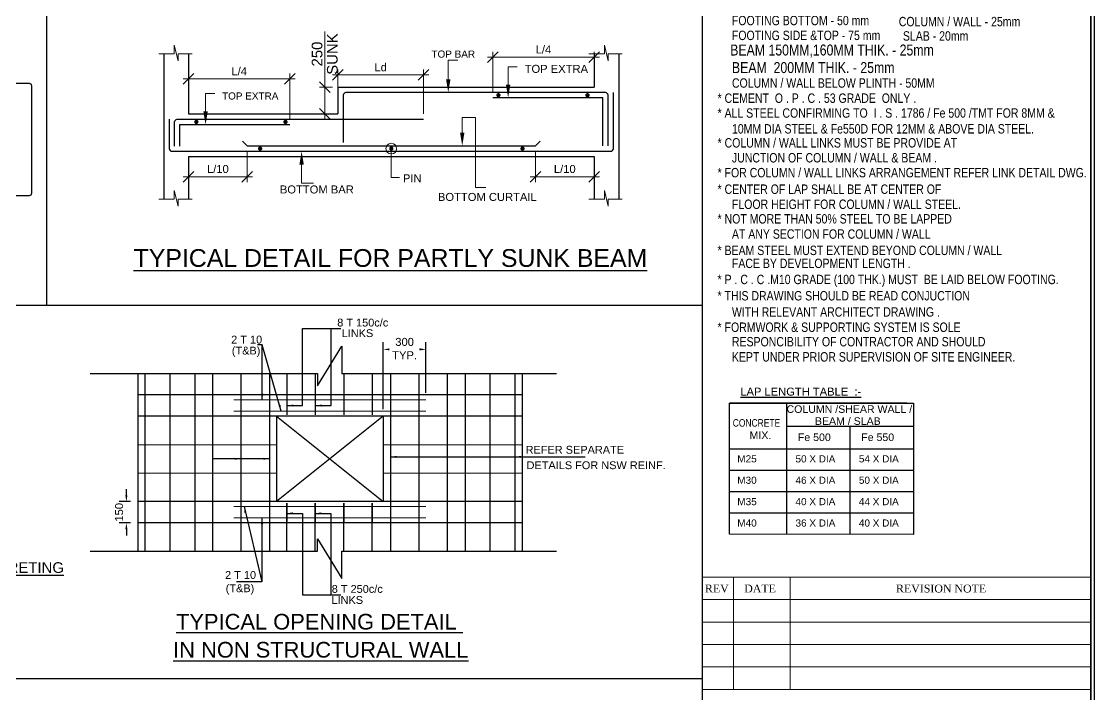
# Model space of a CAD drawing. Extents: x -100 to 77860, y -106 to 57915.
# Drawn here: x 47588 to 77747, y 20787 to 39709 of the extents above; entities that cross this region are included whole.
import ezdxf
from ezdxf.enums import TextEntityAlignment as Align

# ---------------------------------------------------------------- set-up
doc = ezdxf.new("R2010")
doc.units = 0
doc.header["$LTSCALE"] = 100
doc.header["$MEASUREMENT"] = 0
doc.header["$PDMODE"] = 3
doc.layers.get('0').update_dxf_attribs({"linetype": 'CONTINUOUS'})
doc.layers.get('DEFPOINTS').update_dxf_attribs({"linetype": 'CONTINUOUS'})
for name, color, linetype in [('3MCO', 7, 'CONTINUOUS'), ('Col. sch.', 4, 'CONTINUOUS'), ('MAIN TEXT', 6, 'CONTINUOUS'), ('SHEET', 7, 'CONTINUOUS'), ('TEXT', 7, 'CONTINUOUS'), ('TXT', 4, 'CONTINUOUS')]:
    doc.layers.add(name, color=color, linetype=linetype)
for name, color, linetype, lineweight in [('D-sheet', 42, 'CONTINUOUS', 13), ('DIM', 252, 'CONTINUOUS', 13), ('DONUT', 2, 'CONTINUOUS', 20), ('LINE- 1', 7, 'CONTINUOUS', 25), ('REINF', 4, 'CONTINUOUS', 25)]:
    doc.layers.add(name, color=color, linetype=linetype, lineweight=lineweight)
doc.styles.add('ARIAL', font='arial.ttf')
doc.styles.add('STYLE3', font='times.ttf', dxfattribs={"width": 0.8, "height": 12})
doc.dimstyles.new('100', dxfattribs={"dimtxt": 225, "dimasz": 175, "dimexe": 200, "dimexo": 200, "dimgap": 90, "dimtad": 1, "dimdec": 0, "dimzin": 0, "dimdsep": 46, "dimtxsty": 'ARIAL', "dimcen": 0, "dimclrd": 252, "dimclre": 252, "dimclrt": 7, "dimadec": 0, "dimazin": 0, "dimtfac": 0.004444, "dimtdec": 0, "dimtix": 1, "dimtofl": 0, "dimtmove": 2, "dimatfit": 3, "dimfxl": 0, "dimtolj": 1, "dimtzin": 0, "dimarcsym": 0})

# ---------------------------------------------------------------- blocks, each defined once
blk = doc.blocks.new('*D78')
at = {"layer": 'DEFPOINTS', "color": 0}
for p in [(50856, 26210), (50537, 25610), (50856, 25610)]:
    blk.add_point(p, dxfattribs=at)
at = {"layer": 'DIM', "lineweight": -2}
for p, q in [((50537, 26385), (50537, 26560)), ((50656, 26210), (50337, 26210)), ((50656, 25610), (50337, 25610)), ((50537, 25435), (50537, 25260))]:
    blk.add_line(p, q, dxfattribs=at)
at = {"layer": 'DIM'}
for points in [[(50508, 26385), (50566, 26385), (50537, 26210)], [(50566, 25435), (50508, 25435), (50537, 25610)]]:
    blk.add_solid(points, dxfattribs=at)
at = {"layer": 'DIM', "color": 7, "insert": (50332, 25910), "char_height": 225, "attachment_point": 5, "rotation": 90, "style": 'ARIAL'}
blk.add_mtext('\\A1;150', dxfattribs=at)
blk = doc.blocks.new('*D79')
at = {"layer": 'DEFPOINTS', "color": 0}
for p in [(58956, 30490), (58956, 29070), (57756, 28610)]:
    blk.add_point(p, dxfattribs=at)
at = {"layer": 'DIM', "lineweight": -2}
for p, q in [((57756, 28810), (57756, 30690)), ((57931, 30490), (57934, 30490)), ((58781, 30490), (58778, 30490)), ((58956, 29270), (58956, 30690))]:
    blk.add_line(p, q, dxfattribs=at)
at = {"layer": 'DIM'}
for points in [[(57931, 30519), (57931, 30461), (57756, 30490)], [(58781, 30461), (58781, 30519), (58956, 30490)]]:
    blk.add_solid(points, dxfattribs=at)
at = {"layer": 'DIM', "color": 7, "insert": (58356, 30513), "char_height": 225, "attachment_point": 5, "style": 'ARIAL'}
blk.add_mtext('\\A1;300\\PTYP.', dxfattribs=at)
blk = doc.blocks.new('_OBLIQUE')
at = {"color": 0, "linetype": 'ByBlock'}
blk.add_line((-0.5, -0.5), (0.5, 0.5), dxfattribs=at)
blk = doc.blocks.new('_Origin')
at = {"color": 0, "linetype": 'ByBlock', "lineweight": -2}
blk.add_line((0, 0), (-1, 0), dxfattribs=at)
blk.add_circle((0, 0), 0.5, dxfattribs=at)
blk = doc.blocks.new('NOTES')
at = {"layer": 'SHEET', "color": 6, "style": 'ARIAL'}
blk.add_text('%%UNOTES :-', height=444.75, dxfattribs=at).set_placement((-36094, 7093, 11757), align=Align.TOP_LEFT)
at = {"layer": 'SHEET', "color": 4, "style": 'ARIAL', "width": 0.8}
for s, height, p in [('* CONC. MIX. AS SPECIFIED / WEIGH BATCHING ONLY', 214.83, (-32858, 5937, 11754)), ('* CONC.MIX FOR NON STRUCTURAL WALL /STRUCTURAL WALL / ', 214.83, (-32184, 5605, 11754)), ('COLUMN AS PER  SCHEDULE.', 214.83, (-33910, 5296, 11754)), ('* CONC.MIX FOR COLUMN / WALL & BEAM JUCTION', 214.83, (-32998, 4975, 11754)), ('AS PER SHEAR WALL/COLUMN SCHEDULE.', 214.83, (-33137, 4689, 11754)), ('* CLEAR COVER TO R / F :-', 214.83, (-34445, 4373, 11754)), ('FOOTING BOTTOM - 50 mm', 214.83, (-34091, 4067, 11754)), ('COLUMN / WALL - 25mm', 214.83, (-30461, 4046, 11754)), ('FOOTING SIDE &TOP - 75 mm', 214.83, (-33964, 3727, 11754)), ('SLAB - 20mm', 214.83, (-31006, 3714, 11754)), ('BEAM 150MM,160MM THIK. - 25mm ', 251.19, (-33334, 3371, 11754)), ('BEAM  200MM THIK. - 25mm', 251.19, (-33802, 2992, 11754)), ('COLUMN / WALL BELOW PLINTH - 50MM', 214.83, (-33343, 2643, 11754)), ('* CEMENT  O . P . C . 53 GRADE  ONLY .', 214.83, (-33718, 2293, 11754)), ('* ALL STEEL CONFIRMING TO  I . S . 1786 / Fe 500 /TMT FOR 8MM &', 214.83, (-32137, 1958, 11754)), ('10MM DIA STEEL & Fe550D FOR 12MM & ABOVE DIA STEEL.', 214.83, (-32209, 1593, 11754)), ('* COLUMN / WALL LINKS MUST BE PROVIDE AT', 214.83, (-33251, 1277, 11754)), ('JUNCTION OF COLUMN / WALL & BEAM . ', 214.83, (-33284, 936, 11754)), ('* FOR COLUMN / WALL LINKS ARRANGEMENT REFER LINK DETAIL DWG.', 214.83, (-31771, 596, 11754)), ('* CENTER OF LAP SHALL BE AT CENTER OF ', 214.83, (-33398, 214, 11754)), ('FLOOR HEIGHT FOR COLUMN / WALL STEEL.', 214.83, (-33043, -126, 11754)), ('* NOT MORE THAN 50%%% STEEL TO BE LAPPED', 214.83, (-33311, -463, 11754)), ('AT ANY SECTION FOR COLUMN / WALL', 214.83, (-33390, -806, 11754)), ('* BEAM STEEL MUST EXTEND BEYOND COLUMN / WALL', 214.83, (-32738, -1179, 11754)), ('FACE BY DEVELOPMENT LENGTH .', 214.83, (-33617, -1480, 11754)), ('* P . C . C .M10 GRADE (100 THK.) MUST  BE LAID BELOW FOOTING.', 214.83, (-32091, -1874, 11754)), ('* THIS DRAWING SHOULD BE READ CONJUCTION', 214.83, (-33105, -2220, 11754)), ('WITH RELEVANT ARCHITECT DRAWING .', 214.83, (-33284, -2590, 11754)), ('* FORMWORK & SUPPORTING SYSTEM IS SOLE ', 214.83, (-33178, -2938, 11754)), ('RESPONCIBILITY OF CONTRACTOR AND SHOULD', 214.83, (-32763, -3269, 11754)), ('KEPT UNDER PRIOR SUPERVISION OF SITE ENGINEER.', 214.83, (-32423, -3615, 11754))]:
    blk.add_text(s, height=height, rotation=0.0036, dxfattribs=at).set_placement(p, align=Align.MIDDLE)
blk = doc.blocks.new('LD')
at = {"layer": 'LINE- 1'}
for p, q in [((-32298, -4540), (-36097, -4540)), ((-34874, -4540), (-34874, -7351)), ((-34874, -5032), (-32157, -5032)), ((-33516, -5032), (-33515, -7351)), ((-36097, -5519), (-32157, -5520)), ((-36097, -5977), (-32157, -5978)), ((-36097, -6435), (-32157, -6436)), ((-36097, -6893), (-32157, -6894))]:
    blk.add_line(p, q, dxfattribs=at)
blk.add_lwpolyline([(-36097, -4540), (-32157, -4540), (-32157, -7352), (-36097, -7351)], close=True, dxfattribs=at)
at = {"layer": 'Col. sch.', "style": 'ARIAL'}
for s, p in [('M25', (-35926, -5658)), ('50 X DIA', (-34680, -5659)), ('54 X DIA', (-33323, -5659)), ('M30', (-35926, -6117)), ('46 X DIA', (-34680, -6117)), ('50 X DIA', (-33323, -6117)), ('M35', (-35926, -6575)), ('40 X DIA', (-34680, -6575)), ('44 X DIA', (-33323, -6575)), ('M40', (-35926, -7033)), ('36 X DIA', (-34680, -7033)), ('40 X DIA', (-33323, -7033))]:
    blk.add_text(s, height=152.7, dxfattribs=at).set_placement(p, align=Align.TOP_LEFT)
at = {"layer": 'MAIN TEXT', "style": 'ARIAL'}
for s, height, p in [('%%ULAP LENGTH TABLE  :-', 171.02, (-34567, -4295)), ('COLUMN /SHEAR WALL /', 161.95, (-33527, -4666)), ('BEAM / SLAB', 161.95, (-33560, -4923)), ('MIX.', 162, (-35432, -5230)), ('Fe 500', 162, (-34277, -5273)), ('Fe 550', 162, (-32920, -5273))]:
    blk.add_text(s, height=height, rotation=0.0036, dxfattribs=at).set_placement(p, align=Align.MIDDLE)
at = {"layer": 'MAIN TEXT', "style": 'ARIAL', "width": 0.8}
blk.add_text('CONCRETE', height=162, rotation=0.0036, dxfattribs=at).set_placement((-35516, -4965), align=Align.MIDDLE)

msp = doc.modelspace()

# ---------------------------------------------------------------- linework, layer by layer
for p, q in [((48304.6, 31730.6), (48304.6, 39992.9)), ((24956.6, 31730.6), (66724.2, 31730.6)), ((24956.6, 21235.3), (66724.2, 21235.3))]:
    msp.add_line(p, q)
at = {"color": 8, "lineweight": 15}
for p, q in [((56110.2, 37860.2), (56110.2, 39425)), ((60682.8, 38704.5), (63832.8, 38704.5)), ((60832.8, 37710.2), (60832.8, 38854.5)), ((63682.8, 38010.2), (63682.8, 38854.5)), ((56482.8, 37260.2), (56482.8, 38357.5)), ((58882.8, 37110.2), (58882.8, 38357.5)), ((52132.8, 38093), (55282.8, 38093)), ((52282.8, 37260.2), (52282.8, 38243)), ((55132.8, 36960.2), (55132.8, 38243)), ((56332.8, 38207.5), (59032.8, 38207.5)), ((56332.8, 37860.2), (55960.2, 37860.2)), ((56110.2, 36960.2), (56110.2, 37860.2)), ((56332.8, 37110.2), (55960.2, 37110.2)), ((53932.8, 36060.2), (53932.8, 35195.1)), ((62032.8, 36060.2), (62032.8, 35195.1)), ((52282.8, 35760.2), (52282.8, 35195.1)), ((63682.8, 35760.2), (63682.8, 35195.1)), ((52132.8, 35345.1), (54082.8, 35345.1)), ((63832.8, 35345.1), (61882.8, 35345.1))]:
    msp.add_line(p, q, dxfattribs=at)
at = {"color": 5}
msp.add_lwpolyline([(-100, -106), (77746.6, -106), (77746.6, 54995.6), (-100, 54995.6)], close=True, dxfattribs=at)
at = {"color": 6}
msp.add_lwpolyline([(0, -6), (77646.6, -6), (77646.6, 54895.6), (0, 54895.6)], close=True, dxfattribs=at)
at = {"color": 0, "linetype": 'ByBlock'}
msp.add_lwpolyline([(66724.2, 54895.6), (77646.6, 54895.6), (77646.6, -6), (66724.2, -6)], close=True, dxfattribs=at)
at = {"layer": '3MCO'}
for p, q in [((51592.8, 38800.2), (51592.8, 34713.5)), ((52282.8, 38800.2), (52282.8, 37110.2)), ((63682.8, 38800.2), (63682.8, 37860.2)), ((64372.8, 38800.2), (64372.8, 34713.5)), ((56482.8, 37860.2), (63682.8, 37860.2)), ((56482.8, 37860.2), (56482.8, 37110.2)), ((52282.8, 37110.2), (56482.8, 37110.2)), ((52282.8, 35910.2), (63682.8, 35910.2)), ((52282.8, 35910.2), (52282.8, 34713.5)), ((63682.8, 35910.2), (63682.8, 34713.5)), ((50855.9, 29810.1), (50855.9, 24817.8)), ((61655.9, 29810.1), (61655.9, 24817.8)), ((61655.9, 29210.1), (50855.9, 29210.1)), ((61655.9, 28610.1), (50855.9, 28610.1)), ((54755.9, 28610.1), (54755.9, 26210.1)), ((57755.9, 28610.1), (54755.9, 26210.1)), ((54755.9, 28610.1), (57755.9, 26210.1)), ((57755.9, 28610.1), (57755.9, 26210.1)), ((61655.9, 26210.1), (50855.9, 26210.1)), ((61655.9, 25610.1), (50855.9, 25610.1))]:
    msp.add_line(p, q, dxfattribs=at)
for points in [[(49513.9, 29810.1), (55905.2, 29810.1), (55905.2, 29463), (56595.5, 30580.1), (56595.5, 29810.1), (62624.2, 29810.1)], [(49513.9, 24817.8), (55905.2, 24817.8), (55905.2, 25164.9), (56595.5, 24047.8), (56595.5, 24817.8), (62624.2, 24817.8)]]:
    msp.add_lwpolyline(points, dxfattribs=at)
for points in [[(59644.9, 38085.2), (59582.4, 37710.2), (59519.9, 38085.2)], [(61328.7, 37935.2), (61266.2, 37560.2), (61203.7, 37935.2)], [(52824.3, 37185.2), (52761.8, 36810.2), (52699.3, 37185.2)], [(60038.7, 36585.2), (59976.2, 36210.2), (59913.7, 36585.2)], [(55398.6, 35685.2), (55461.1, 36060.2), (55523.6, 35685.2)]]:
    msp.add_solid(points, dxfattribs=at)
at = {"layer": 'D-sheet'}
for p, q in [((66724.2, 24085.5, 0), (77646.6, 24085.5, 0)), ((66724.2, 24085.5, 0), (77646.6, 24085.5, 0)), ((67599.4, 20933.1, 0), (67599.4, 24085.5, 0)), ((69193.7, 20933.1, 0), (69193.7, 24085.5, 0)), ((66724.2, 23455, 0), (77646.6, 23455, 0)), ((66724.2, 23455, 0), (77646.6, 23455, 0)), ((66724.2, 22824.6, 0), (77646.6, 22824.6, 0)), ((66724.2, 22194.1, 0), (77646.6, 22194.1, 0)), ((66724.2, 21563.6, 0), (77646.6, 21563.6, 0)), ((66724.2, 20933.1, 0), (77646.6, 20933.1, 0)), ((66724.2, 20933.1, 0), (77646.6, 20933.1, 0))]:
    msp.add_line(p, q, dxfattribs=at)
at = {"layer": 'DIM'}
for points in [[(51444.7, 38800.2), (51881.1, 38800.2), (51881.1, 39041.6), (51989.2, 38600), (51989.2, 38800.2), (52380.8, 38800.2)], [(63534.7, 38800.2), (63971.1, 38800.2), (63971.1, 39041.6), (64079.2, 38600), (64079.2, 38800.2), (64470.8, 38800.2)], [(59582.4, 38085.2), (59582.4, 38623.1), (59852.7, 38623.1)], [(61266.2, 37935.2), (61266.2, 38431.5), (61523.3, 38431.5)], [(52761.8, 37185.2), (52761.8, 37681.5), (53018.9, 37681.5)], [(59976.2, 36585.2), (59976.2, 37012.7), (60347.7, 37012.7), (60347.7, 35041.1), (60640.1, 35041.1)], [(55461.1, 35685.2), (55461.1, 35162.6), (55794.5, 35162.6)], [(57982.8, 35834.5), (57982.8, 35322.1), (58211.4, 35322.1)], [(51444.7, 34713.5), (51881.1, 34713.5), (51881.1, 34954.9), (51989.2, 34513.3), (51989.2, 34713.5), (52380.8, 34713.5)], [(63534.7, 34713.5), (63971.1, 34713.5), (63971.1, 34954.9), (64079.2, 34513.3), (64079.2, 34713.5), (64470.8, 34713.5)]]:
    msp.add_lwpolyline(points, dxfattribs=at)
at = {"layer": 'DONUT'}
for p, q in [((58955.9, 29070.1), (53555.9, 29070.1)), ((58955.9, 28750.1), (53555.9, 28750.1)), ((50855.9, 27810.1), (54755.9, 27810.1)), ((61655.9, 27810.1), (57755.9, 27810.1)), ((50855.9, 27010.1), (54755.9, 27010.1)), ((61655.9, 27010.1), (57755.9, 27010.1)), ((58955.9, 26070.1), (53555.9, 26070.1)), ((58955.9, 25750.1), (53555.9, 25750.1))]:
    msp.add_line(p, q, dxfattribs=at)
at = {"layer": 'DONUT', "lineweight": 20, "const_width": 60}
for points in [[(61022.8, 37635.3, -1), (60962.8, 37635.3, -1)], [(63526.2, 37635.3, -1), (63466.2, 37635.3, -1)], [(52533.8, 36885.3, -1), (52473.8, 36885.3, -1)], [(55037.2, 36885.3, -1), (54977.2, 36885.3, -1)], [(54265.6, 36134.5, 1), (54325.6, 36134.5, 1)], [(57952.8, 36134.5, 1), (58012.8, 36134.5, 1)], [(61699.9, 36134.5, -1), (61639.9, 36134.5, -1)]]:
    msp.add_lwpolyline(points, format="xyb", close=True, dxfattribs=at)
at = {"layer": 'REINF'}
for p, q in [((51055.9, 29810.1), (51055.9, 24817.8)), ((51755.9, 29810.1), (51755.9, 24817.8)), ((52455.9, 29810.1), (52455.9, 24817.8)), ((52955.9, 29810.1), (52955.9, 24817.8)), ((53755.9, 29810.1), (53755.9, 24817.8)), ((54555.9, 29810.1), (54555.9, 24817.8)), ((55046.1, 29810.1), (55046.1, 28650.1)), ((55846.1, 29810.1), (55846.1, 28650.1)), ((56646.1, 29810.1), (56646.1, 28650.1)), ((57446.1, 29810.1), (57446.1, 28650.1)), ((57955.9, 29810.1), (57955.9, 24817.8)), ((58755.9, 29810.1), (58755.9, 24817.8)), ((59555.9, 29810.1), (59555.9, 24817.8)), ((60055.9, 29810.1), (60055.9, 24817.8)), ((60755.9, 29810.1), (60755.9, 24817.8)), ((61455.9, 29810.1), (61455.9, 24817.8)), ((55046.1, 26170.1), (55046.1, 25650.1)), ((55046.1, 24817.8), (55046.1, 26170.1)), ((55846.1, 26170.1), (55846.1, 25610.1)), ((55846.1, 24817.8), (55846.1, 26170.1)), ((56646.1, 26170.1), (56646.1, 25610.1)), ((56646.1, 24817.8), (56646.1, 26170.1)), ((57446.1, 26170.1), (57446.1, 25610.1)), ((57446.1, 24817.8), (57446.1, 26170.1))]:
    msp.add_line(p, q, dxfattribs=at)
msp.add_lwpolyline([(47809.8, 37961.7), (46611.2, 37961.7, 0.4142136), (46545.7, 37896.3), (46545.7, 34885.2, 0.4142136), (46611.2, 34819.8), (47809.8, 34819.8, 0.4142136), (47875.3, 34885.2), (47875.3, 37896.3, 0.4142136)], format="xyb", close=True, dxfattribs=at)
for points in [[(51742.8, 36960.2), (51742.8, 36135.2, 0.4142136), (51817.8, 36060.2), (64147.8, 36060.2, 0.4142136), (64222.8, 36135.2), (64222.8, 37710.2)], [(64072.8, 36211.9), (64072.8, 37635.2, 0.4142136), (63997.8, 37710.2), (56707.8, 37710.2, 0.4142136), (56632.8, 37635.2), (56632.8, 36306.6)], [(51892.8, 36204.2), (51892.8, 36885.2, -0.4142136), (51967.8, 36960.2), (58882.8, 36960.2)]]:
    msp.add_lwpolyline(points, format="xyb", dxfattribs=at)
for points in [[(63922.8, 36211.9), (63922.8, 37560.2), (60832.8, 37560.2)], [(52042.8, 36204.2), (52042.8, 36810.2), (55132.8, 36810.2)], [(53798.9, 36344.1), (53932.8, 36210.2), (62032.8, 36210.2), (62166.6, 36344.1)]]:
    msp.add_lwpolyline(points, dxfattribs=at)

# ---------------------------------------------------------------- block references
at = {"color": 8, "lineweight": 15, "xscale": 300, "yscale": 300, "zscale": 300}
for p, rotation in [((60832.8, 38704.5), 180), ((56482.8, 38207.5), 180), ((52282.8, 38093), 180), ((56110.2, 37860.2), 90), ((56110.2, 37110.2), 270), ((52282.8, 35345.1), 180), ((62032.8, 35345.1), 180)]:
    msp.add_blockref('_OBLIQUE', p, dxfattribs=dict(at, rotation=rotation))
for p in [(63682.8, 38704.5), (58882.8, 38207.5), (55132.8, 38093), (53932.8, 35345.1), (63682.8, 35345.1)]:
    msp.add_blockref('_OBLIQUE', p, dxfattribs=at)
at = {"layer": 'DIM', "xscale": 300, "yscale": 300, "zscale": 300, "rotation": 90}
msp.add_blockref('_Origin', (57982.8, 36134.5), dxfattribs=at)
at = {"layer": 'SHEET'}
for name, p, xscale, yscale, zscale in [('NOTES', (111446.1, 34730.3), 1.230882837753126, 1.230882837753126, 1.230882837753126), ('LD', (114860.2, 34940.2, 0), 1.312504115523465, 1.312504115523465, 1.312504115523465)]:
    msp.add_blockref(name, p, dxfattribs=dict(at, xscale=xscale, yscale=yscale, zscale=zscale))

# ---------------------------------------------------------------- texts
at = {"color": 4, "lineweight": 15, "char_height": 300, "attachment_point": 5, "rotation": 90, "style": 'ARIAL'}
for s, insert in [('\\A1;SUNK', (56325.4, 38792.6)), ('\\A1;250', (55897.1, 38792.6))]:
    msp.add_mtext(s, dxfattribs=dict(at, insert=insert))
at = {"layer": 'MAIN TEXT', "style": 'ARIAL'}
for s, height, p in [('%%UTYPICAL DETAIL FOR PARTLY SUNK BEAM', 500, (50739.2, 32809.4)), ('%%UTYPICAL OPENING DETAIL ', 440, (51931.4, 22614.6)), ('%%uIN NON STRUCTURAL WALL', 440, (51849.4, 21825.7))]:
    msp.add_text(s, height=height, dxfattribs=at).set_placement(p)
at = {"layer": 'SHEET', "style": 'STYLE3'}
for s, height, p in [('REV', 221.19, (66797.3, 23656.3, 0)), ('DATE', 221.19, (67899.8, 23656.3, 0)), ('REVISION NOTE', 221.187, (72167.6, 23656.3, 0))]:
    msp.add_text(s, height=height, dxfattribs=at).set_placement(p)
at = {"layer": 'TEXT', "style": 'ARIAL'}
for s, height, p in [('TOP BAR', 200, (59110.7, 38692.4)), ('TOP EXTRA', 225, (61729.5, 38264)), ('TOP EXTRA', 200, (53225.2, 37514)), ('PIN', 225, (58309.3, 35186.9)), ('BOTTOM BAR', 225, (54850.3, 34873.4)), ('BOTTOM CURTAIL', 225, (59292.7, 34663.3)), ('8 T 150c/c', 220, (56462.4, 31133.5)), ('2 T 10', 220, (53481.1, 30654.7)), ('LINKS', 220, (56586, 30836.1)), ('(T&B)', 220, (53499.4, 30346.5)), ('REFER SEPARATE', 220, (61756.8, 27558.6)), ('DETAILS FOR NSW REINF.', 220, (61783.5, 27123.4)), ('2 T 10', 220, (53310.2, 24038.1)), ('(T&B)', 220, (53327.9, 23664.4)), ('8 T 250c/c', 220, (56307.8, 23646.2)), ('LINKS', 220, (56300.6, 23334.8))]:
    msp.add_text(s, height=height, dxfattribs=at).set_placement(p)
at = {"layer": 'TEXT', "char_height": 225, "attachment_point": 5, "style": 'ARIAL'}
for s, insert in [('\\A1;L/4', (62257.8, 38919.6)), ('\\A1;L/4', (53707.8, 38308.1)), ('\\A1;Ld', (57682.8, 38420)), ('\\A1;L/10', (53107.8, 35560.2)), ('\\A1;L/10', (62857.8, 35560.2))]:
    msp.add_mtext(s, dxfattribs=dict(at, insert=insert))
at = {"layer": 'TXT', "style": 'ARIAL'}
msp.add_text('%%UTYP. DETAIL FOR COLUMN BEAM JUNCTION CONCRETING', height=300, dxfattribs=at).set_placement((36861.7, 24205.7))

# ---------------------------------------------------------------- dimensions: what is measured, and where the dimension line sits
at = {"layer": 'DIM'}
dim = msp.add_linear_dim(base=(58955.9, 30490.1), p1=(57755.9, 28610.1), p2=(58955.9, 29070.1), text='300\\XTYP.', dimstyle='100', override={"dimclrd": 256, "dimclre": 256}, dxfattribs=at)
dim.commit()
dim.dimension.update_dxf_attribs({"geometry": '*D79', "text_midpoint": (58355.9, 30512.6), "dimtype": 160})
dim = msp.add_linear_dim(base=(50537.3, 25610.1), p1=(50855.9, 26210.1), p2=(50855.9, 25610.1), angle=90, text='150', dimstyle='100', override={"dimclrd": 256, "dimclre": 256}, dxfattribs=at)
dim.commit()
dim.dimension.update_dxf_attribs({"geometry": '*D78', "text_midpoint": (50332.4, 25910.1)})

# ---------------------------------------------------------------- leaders
for points in [[(55049.9, 28910.1), (55490.2, 28910.1), (55490.2, 31078.1), (56290.2, 31078.1)], [(55849.9, 28910.1), (56290.2, 28910.1), (56290.2, 31078.1), (56568, 31078.1)], [(54354.6, 29070.1), (54354.6, 30621.8), (54218.4, 30621.8)], [(54888.9, 28750.1), (54354.6, 30621.8)], [(53755.9, 27414.4), (52955.9, 27414.4)], [(54555.9, 27414.4), (53755.9, 27414.4)], [(53843, 26070.1), (54346.6, 23955.9)], [(54346.6, 25750.1), (54346.6, 23955.9), (53627.9, 23955.9)], [(55042.3, 25879.7), (55482.6, 25879.7), (55482.6, 23590.7), (56282.6, 23590.7)], [(55842.3, 25879.7), (56282.6, 25879.7), (56282.6, 23590.7), (56560.4, 23590.7)]]:
    msp.add_leader(points, dimstyle='100', dxfattribs=at)
for points in [[(57955.9, 27468.5), (63431, 27468.5)], [(61455.9, 27468.5), (63431, 27468.5)]]:
    msp.add_leader(points, dimstyle='100', override={"dimgap": 90, "dimtad": 0}, dxfattribs=at)

doc.saveas('drawing.dxf')
